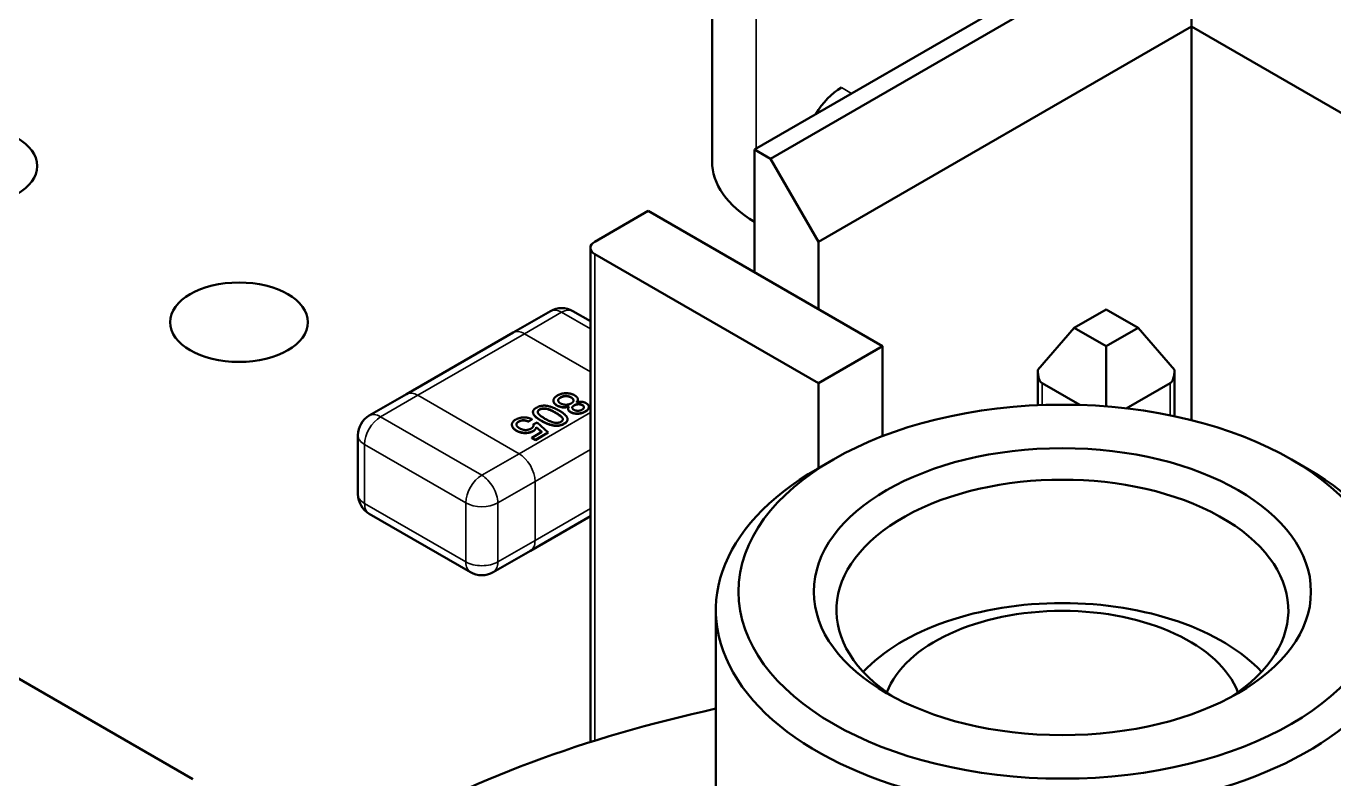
# Model space of a CAD drawing. Header units: millimetres. Extents: x -106 to 841, y -50 to 594.
# Drawn here: x 606.14 to 614.82, y 232.07 to 237.06 of the extents above; entities that cross this region are included whole.
import ezdxf

# ---------------------------------------------------------------- set-up
doc = ezdxf.new("R2010")
doc.units = ezdxf.units.MM
doc.layers.add('Visible (ISO)', color=7, linetype='Continuous', lineweight=50)
doc.layers.add('Visible Narrow (ISO)', color=7, linetype='Continuous', lineweight=35)

msp = doc.modelspace()

# ---------------------------------------------------------------- linework, layer by layer
at = {"layer": 'Visible (ISO)'}
for p, q in [((610.6949, 236.1647), (610.6949, 238.2875)), ((613.8058, 237.8768), (610.9774, 236.2438)), ((611.0835, 236.1826), (613.8765, 237.7952)), ((613.8765, 237.0603), (613.8765, 237.7952)), ((613.8765, 237.0603), (611.4017, 235.6314)), ((613.8765, 234.4468), (613.8765, 237.0603)), ((618.3313, 234.4884), (613.8765, 237.0603)), ((610.9774, 236.2438), (611.0835, 236.1826)), ((610.9774, 236.2438), (610.9774, 235.4273)), ((611.4017, 235.6314), (611.0835, 236.1826)), ((610.2703, 235.8356), (609.9167, 235.6314)), ((611.8259, 234.9374), (610.2703, 235.8356)), ((609.8874, 235.5906), (609.8874, 232.3095)), ((611.4017, 235.6314), (611.4017, 235.1824)), ((609.9167, 235.5498), (611.4017, 234.6925)), ((609.3746, 235.0278), (609.622, 235.1706)), ((609.772, 235.1706), (609.8874, 235.104)), ((613.3108, 235.1824), (613.0987, 235.0599)), ((613.523, 235.0599), (613.3108, 235.1824)), ((612.8573, 234.7811), (613.0987, 235.0599)), ((613.0987, 235.0599), (613.3108, 234.9374)), ((613.3108, 234.9374), (613.523, 235.0599)), ((613.523, 235.0599), (613.7644, 234.7811)), ((608.6674, 234.6195), (609.3746, 235.0278)), ((611.4017, 234.6925), (611.8259, 234.9374)), ((611.8259, 234.3401), (611.8259, 234.9374)), ((613.3108, 234.9374), (613.3108, 234.5381)), ((612.8573, 234.7811), (612.8573, 234.5458)), ((613.7644, 234.7811), (613.7644, 234.4728)), ((608.42, 234.4766), (608.6674, 234.6195)), ((611.4017, 234.1289), (611.4017, 234.6925)), ((613.1375, 234.5476), (612.8866, 234.6925)), ((613.7351, 234.6925), (613.445, 234.525)), ((609.6428, 234.5768), (609.6428, 234.5752)), ((609.666, 234.545), (609.666, 234.5433)), ((609.6898, 234.5982), (609.6898, 234.5966)), ((609.7602, 234.5981), (609.7602, 234.5965)), ((609.7806, 234.5458), (609.7806, 234.5442)), ((609.8045, 234.5847), (609.8045, 234.5831)), ((609.835, 234.5469), (609.835, 234.5453)), ((609.8772, 234.5348), (609.8772, 234.5332)), ((609.4991, 234.4532), (609.4781, 234.4384)), ((609.4991, 234.4515), (609.4781, 234.4368)), ((609.4991, 234.4532), (609.4991, 234.4515)), ((609.5064, 234.5007), (609.5064, 234.499)), ((609.5503, 234.5177), (609.5503, 234.5161)), ((609.6563, 234.4969), (609.6563, 234.4952)), ((609.7043, 234.457), (609.7043, 234.4553)), ((609.7362, 234.4529), (609.7362, 234.4513)), ((609.74, 234.5219), (609.74, 234.5203)), ((609.7554, 234.5015), (609.7554, 234.4998)), ((609.8533, 234.5044), (609.8533, 234.5028)), ((609.3666, 234.4176), (609.3666, 234.4159)), ((609.3674, 234.4108), (609.3674, 234.4092)), ((609.3961, 234.3782), (609.3961, 234.3766)), ((609.4123, 234.438), (609.4123, 234.4364)), ((609.4781, 234.4384), (609.4781, 234.4368)), ((609.4991, 234.3295), (609.5662, 234.3683)), ((609.5081, 234.3751), (609.5081, 234.3734)), ((609.5084, 234.4182), (609.534, 234.4303)), ((609.5084, 234.4182), (609.5084, 234.4166)), ((609.6085, 234.3658), (609.5224, 234.3161)), ((609.6085, 234.3642), (609.5224, 234.3144)), ((609.5284, 234.4007), (609.5284, 234.3991)), ((609.5662, 234.3683), (609.5284, 234.4007)), ((609.5651, 234.3676), (609.5284, 234.3991)), ((609.534, 234.4303), (609.6085, 234.3658)), ((609.6085, 234.3658), (609.6085, 234.3642)), ((609.7133, 234.4236), (609.7133, 234.422)), ((608.345, 234.3467), (608.345, 233.9548)), ((609.4991, 234.3295), (609.4991, 234.3279)), ((609.5224, 234.3161), (609.4991, 234.3295)), ((609.5224, 234.3144), (609.4991, 234.3279)), ((609.5224, 234.3161), (609.5224, 234.3144)), ((611.5003, 234.1858), (611.3942, 234.1246)), ((614.5409, 234.1858), (614.6469, 234.1246)), ((608.42, 233.8249), (609.0917, 233.4371)), ((609.4892, 233.5799), (609.8874, 233.8099)), ((609.2417, 233.4371), (609.4892, 233.5799)), ((610.7206, 233.1856), (610.7206, 230.1646)), ((607.2492, 232.0641), (606.0643, 232.7482))]:
    msp.add_line(p, q, dxfattribs=at)
for centre, start, end in [((609.697, 235.0407), 60, 120), ((608.495, 234.3467), 120, 180), ((608.495, 233.9548), 180, 240), ((609.1667, 233.567), 240, 300)]:
    msp.add_arc(centre, 0.15, start, end, dxfattribs=at)
for centre, major_axis, ratio, start_param, end_param in [((611.5534, 236.3688), (0.175, 0.3031), 0.57735, 0.785398, 1.54291), ((611.6949, 236.1647), (-1, 0), 0.57735, 0, 0.770618), ((609.9874, 235.5906), (-0.1, 0), 0.57735, 5.497787, 7.068584), ((612.9573, 234.8966), (0.0646, 0.2068), 0.368973, 2.27362, 3.059018), ((613.6644, 234.8966), (-0.0646, 0.2068), 0.368972, 3.224167, 4.009565), ((613.0206, 233.1856), (-2.3, 0), 0.57735, 5.497787, 10.210176), ((613.0206, 233.1856), (-1.5, 0), 0.57735, 2.405022, 7.019756), ((613.0206, 232.3664), (-1.5, 0), 0.57735, 3.634274, 5.790504), ((613.0206, 232.4916), (-1.1933, 0), 0.57735, 3.359037, 6.065741), ((613.0206, 229.0215), (-6.5, 0), 0.57735, 5.074069, 5.497787)]:
    msp.add_ellipse(centre, major_axis=major_axis, ratio=ratio, start_param=start_param, end_param=end_param, dxfattribs=at)
for centre, major_axis in [((605.7593, 236.134), (-0.457, 0)), ((607.5554, 235.097), (-0.457, 0)), ((613.0206, 233.3081), (2.15, 0)), ((613.0206, 233.3081), (-1.65, 0))]:
    msp.add_ellipse(centre, major_axis=major_axis, ratio=0.57735, dxfattribs=at)
for points, knots in [([(609.6691, 234.6105), (609.6712, 234.6116), (609.6755, 234.614), (609.6823, 234.6171), (609.6894, 234.6197), (609.6966, 234.6218), (609.7039, 234.6235), (609.7115, 234.6247), (609.7193, 234.6254), (609.7272, 234.6257), (609.735, 234.6255), (609.7427, 234.6248), (609.7501, 234.6237), (609.7573, 234.6222), (609.7641, 234.6203), (609.7707, 234.6179), (609.7772, 234.6151), (609.7811, 234.6129), (609.7831, 234.6118)], [0, 0, 0, 0, 0.070442, 0.138089, 0.203178, 0.266139, 0.327929, 0.38919, 0.450254, 0.512347, 0.573843, 0.633933, 0.69346, 0.752479, 0.812386, 0.87307, 0.935184, 1, 1, 1, 1]), ([(609.5294, 234.5298), (609.5315, 234.531), (609.5357, 234.5333), (609.5425, 234.5363), (609.5495, 234.5387), (609.5567, 234.5407), (609.5641, 234.5421), (609.5717, 234.5429), (609.5795, 234.5434), (609.5848, 234.5432), (609.5874, 234.5431)], [0, 0, 0, 0, 0.137903, 0.268873, 0.395178, 0.517089, 0.636743, 0.756222, 0.876628, 1, 1, 1, 1]), ([(609.5874, 234.5431), (609.5909, 234.5427), (609.5982, 234.542), (609.609, 234.5398), (609.6201, 234.5369), (609.6315, 234.5332), (609.6431, 234.5286), (609.6551, 234.5233), (609.6673, 234.5172), (609.6753, 234.5127), (609.6795, 234.5103)], [0, 0, 0, 0, 0.097421, 0.200886, 0.311172, 0.429798, 0.55774, 0.694715, 0.84213, 1, 1, 1, 1]), ([(609.666, 234.545), (609.6642, 234.5461), (609.6605, 234.5483), (609.6558, 234.552), (609.6517, 234.5557), (609.6484, 234.5597), (609.6459, 234.5638), (609.6441, 234.568), (609.643, 234.5724), (609.6427, 234.5769), (609.6431, 234.5815), (609.6443, 234.5859), (609.6464, 234.5903), (609.6493, 234.5946), (609.653, 234.5988), (609.6576, 234.6028), (609.6629, 234.6067), (609.667, 234.6092), (609.6691, 234.6105)], [0, 0, 0, 0, 0.0636, 0.125297, 0.185569, 0.244698, 0.303717, 0.36292, 0.4233, 0.485177, 0.547083, 0.608525, 0.669965, 0.732299, 0.79565, 0.861055, 0.929122, 1, 1, 1, 1]), ([(609.666, 234.5433), (609.6642, 234.5445), (609.6605, 234.5467), (609.6558, 234.5503), (609.6517, 234.5541), (609.6484, 234.558), (609.6459, 234.5621), (609.6441, 234.5664), (609.643, 234.5707), (609.6428, 234.5737), (609.6428, 234.5752)], [0, 0, 0, 0, 0.0635999, 0.1252967, 0.1855687, 0.2446982, 0.3037168, 0.3629197, 0.4233003, 0.4831903, 0.4831903, 0.4831903, 0.4831903]), ([(609.7467, 234.5376), (609.7449, 234.5371), (609.7413, 234.536), (609.7358, 234.5349), (609.7304, 234.5339), (609.725, 234.5332), (609.7196, 234.5328), (609.7143, 234.5327), (609.709, 234.5328), (609.7038, 234.5331), (609.6986, 234.5338), (609.6936, 234.5347), (609.6887, 234.5358), (609.6838, 234.5371), (609.6792, 234.5387), (609.6747, 234.5406), (609.6702, 234.5427), (609.6674, 234.5442), (609.666, 234.545)], [0, 0, 0, 0, 0.069013, 0.135236, 0.199611, 0.262419, 0.323723, 0.383765, 0.443773, 0.503795, 0.563823, 0.623484, 0.683469, 0.743591, 0.805727, 0.868616, 0.933278, 1, 1, 1, 1]), ([(609.7452, 234.5355), (609.7439, 234.5351), (609.7408, 234.5343), (609.7358, 234.5332), (609.7304, 234.5323), (609.725, 234.5316), (609.7196, 234.5312), (609.7143, 234.531), (609.709, 234.5311), (609.7038, 234.5315), (609.6986, 234.5321), (609.6936, 234.533), (609.6887, 234.5341), (609.6838, 234.5355), (609.6792, 234.5371), (609.6747, 234.539), (609.6702, 234.541), (609.6674, 234.5426), (609.666, 234.5433)], [0.0190041, 0.0190041, 0.0190041, 0.0190041, 0.069013, 0.1352355, 0.1996112, 0.2624185, 0.3237235, 0.3837654, 0.443773, 0.503795, 0.5638226, 0.6234843, 0.6834692, 0.7435908, 0.8057272, 0.8686162, 0.9332782, 1, 1, 1, 1]), ([(609.6898, 234.5982), (609.6885, 234.5975), (609.686, 234.596), (609.6828, 234.5935), (609.68, 234.591), (609.6777, 234.5885), (609.676, 234.5859), (609.6748, 234.5833), (609.6741, 234.5806), (609.674, 234.5779), (609.6743, 234.5752), (609.6752, 234.5725), (609.6764, 234.57), (609.6781, 234.5674), (609.6804, 234.565), (609.683, 234.5627), (609.6861, 234.5604), (609.6884, 234.559), (609.6896, 234.5582)], [0, 0, 0, 0, 0.071837, 0.139558, 0.204923, 0.267827, 0.328547, 0.388755, 0.44803, 0.508601, 0.569321, 0.628512, 0.687493, 0.747078, 0.807703, 0.86971, 0.933428, 1, 1, 1, 1]), ([(609.6898, 234.5966), (609.6885, 234.5958), (609.686, 234.5943), (609.6828, 234.5919), (609.68, 234.5894), (609.6777, 234.5869), (609.676, 234.5843), (609.6748, 234.5817), (609.6742, 234.5794), (609.6741, 234.5781), (609.6741, 234.5777)], [0, 0, 0, 0, 0.0718367, 0.1395583, 0.2049234, 0.2678266, 0.3285473, 0.3887551, 0.44803, 0.4775025, 0.4775025, 0.4775025, 0.4775025]), ([(609.6896, 234.5582), (609.6909, 234.5575), (609.6934, 234.5561), (609.6975, 234.5543), (609.7017, 234.5528), (609.7059, 234.5515), (609.7104, 234.5505), (609.715, 234.5497), (609.7197, 234.5493), (609.7245, 234.5491), (609.7293, 234.5492), (609.734, 234.5496), (609.7387, 234.5502), (609.7433, 234.5513), (609.7477, 234.5526), (609.7521, 234.5542), (609.7564, 234.5561), (609.759, 234.5576), (609.7604, 234.5583)], [0, 0, 0, 0, 0.066616, 0.130424, 0.192671, 0.252969, 0.31288, 0.3722, 0.431927, 0.492422, 0.552771, 0.613262, 0.673556, 0.73432, 0.796858, 0.861769, 0.928863, 1, 1, 1, 1]), ([(609.7602, 234.5981), (609.7587, 234.599), (609.7556, 234.6007), (609.7505, 234.6028), (609.7449, 234.6046), (609.7391, 234.6062), (609.7329, 234.6073), (609.7264, 234.6077), (609.7198, 234.6074), (609.7131, 234.6065), (609.7066, 234.605), (609.7005, 234.6031), (609.6948, 234.6009), (609.6915, 234.5991), (609.6898, 234.5982)], [0, 0, 0, 0, 0.079823, 0.159857, 0.239733, 0.321365, 0.402584, 0.483266, 0.566017, 0.653071, 0.741856, 0.828591, 0.914281, 1, 1, 1, 1]), ([(609.7602, 234.5965), (609.7587, 234.5973), (609.7556, 234.599), (609.7505, 234.6012), (609.7449, 234.603), (609.7391, 234.6046), (609.7329, 234.6057), (609.7264, 234.6061), (609.7198, 234.6057), (609.7131, 234.6048), (609.7066, 234.6034), (609.7005, 234.6015), (609.6948, 234.5993), (609.6915, 234.5975), (609.6898, 234.5966)], [0, 0, 0, 0, 0.079823, 0.159857, 0.239733, 0.321365, 0.402584, 0.483266, 0.566017, 0.653071, 0.741856, 0.828591, 0.914281, 1, 1, 1, 1]), ([(609.7554, 234.5015), (609.7535, 234.5027), (609.7497, 234.505), (609.7454, 234.509), (609.7422, 234.5133), (609.7404, 234.5177), (609.7398, 234.5225), (609.7407, 234.5274), (609.7429, 234.5325), (609.7454, 234.5358), (609.7467, 234.5376)], [0, 0, 0, 0, 0.124835, 0.244778, 0.360989, 0.477964, 0.596922, 0.721591, 0.855098, 1, 1, 1, 1]), ([(609.7604, 234.5583), (609.7616, 234.5591), (609.7641, 234.5606), (609.7674, 234.563), (609.7701, 234.5655), (609.7723, 234.568), (609.774, 234.5706), (609.7751, 234.5732), (609.7758, 234.5759), (609.7758, 234.5786), (609.7754, 234.5813), (609.7745, 234.5839), (609.7733, 234.5865), (609.7715, 234.589), (609.7694, 234.5914), (609.7667, 234.5938), (609.7637, 234.596), (609.7614, 234.5974), (609.7602, 234.5981)], [0, 0, 0, 0, 0.070952, 0.139089, 0.20356, 0.266424, 0.327517, 0.387861, 0.447899, 0.508819, 0.569482, 0.629036, 0.688378, 0.748068, 0.80863, 0.870231, 0.933683, 1, 1, 1, 1]), ([(609.7757, 234.5768), (609.7757, 234.5769), (609.7757, 234.5778), (609.7754, 234.5797), (609.7745, 234.5823), (609.7733, 234.5849), (609.7715, 234.5874), (609.7694, 234.5898), (609.7667, 234.5921), (609.7637, 234.5944), (609.7614, 234.5958), (609.7602, 234.5965)], [0.504674, 0.504674, 0.504674, 0.504674, 0.5088188, 0.5694825, 0.6290357, 0.6883785, 0.748068, 0.8086302, 0.8702311, 0.9336826, 1, 1, 1, 1]), ([(609.7806, 234.5458), (609.7795, 234.5452), (609.7775, 234.5439), (609.7748, 234.5419), (609.7724, 234.54), (609.7706, 234.538), (609.7691, 234.5359), (609.7681, 234.5339), (609.7675, 234.5318), (609.7673, 234.5291), (609.7678, 234.5257), (609.7699, 234.5219), (609.7732, 234.5183), (609.7764, 234.5163), (609.778, 234.5153)], [0, 0, 0, 0, 0.076843, 0.149839, 0.218379, 0.284997, 0.347658, 0.409847, 0.469936, 0.53042, 0.648752, 0.763775, 0.878749, 1, 1, 1, 1]), ([(609.7806, 234.5442), (609.7795, 234.5435), (609.7775, 234.5423), (609.7748, 234.5403), (609.7724, 234.5383), (609.7706, 234.5363), (609.7691, 234.5343), (609.7681, 234.5323), (609.7675, 234.5305), (609.7674, 234.5294), (609.7674, 234.529)], [0, 0, 0, 0, 0.0768427, 0.1498391, 0.2183794, 0.284997, 0.3476577, 0.4098472, 0.4699358, 0.5051144, 0.5051144, 0.5051144, 0.5051144]), ([(609.835, 234.5469), (609.8331, 234.5479), (609.8294, 234.5499), (609.8228, 234.552), (609.816, 234.5533), (609.81, 234.5537), (609.8052, 234.5535), (609.8016, 234.5532), (609.798, 234.5526), (609.7944, 234.5517), (609.7909, 234.5506), (609.7874, 234.5492), (609.7839, 234.5477), (609.7817, 234.5464), (609.7806, 234.5458)], [0, 0, 0, 0, 0.127394, 0.246182, 0.361268, 0.47714, 0.536327, 0.595672, 0.656619, 0.718836, 0.783582, 0.851588, 0.923927, 1, 1, 1, 1]), ([(609.835, 234.5453), (609.8331, 234.5463), (609.8294, 234.5483), (609.8228, 234.5504), (609.816, 234.5517), (609.81, 234.5521), (609.8052, 234.5519), (609.8016, 234.5516), (609.798, 234.5509), (609.7944, 234.5501), (609.7909, 234.549), (609.7874, 234.5476), (609.7839, 234.546), (609.7817, 234.5448), (609.7806, 234.5442)], [0, 0, 0, 0, 0.127394, 0.246182, 0.361268, 0.47714, 0.536327, 0.595672, 0.656619, 0.718836, 0.783582, 0.851588, 0.923927, 1, 1, 1, 1]), ([(609.7831, 234.6118), (609.7845, 234.611), (609.7873, 234.6093), (609.7911, 234.6067), (609.7943, 234.6039), (609.7972, 234.6011), (609.7996, 234.5983), (609.8016, 234.5954), (609.803, 234.5925), (609.804, 234.5895), (609.8045, 234.5865), (609.8045, 234.5834), (609.804, 234.5804), (609.8032, 234.5773), (609.8017, 234.5743), (609.7999, 234.5713), (609.7976, 234.5682), (609.7957, 234.5663), (609.7947, 234.5653)], [0, 0, 0, 0, 0.069834, 0.137027, 0.201482, 0.26454, 0.325973, 0.386386, 0.445761, 0.505612, 0.565114, 0.62475, 0.684179, 0.744219, 0.805179, 0.868395, 0.933204, 1, 1, 1, 1]), ([(609.7947, 234.5653), (609.7978, 234.5661), (609.8037, 234.5676), (609.8127, 234.5689), (609.8214, 234.5695), (609.8297, 234.5692), (609.8375, 234.5681), (609.845, 234.5663), (609.8521, 234.5636), (609.8563, 234.5614), (609.8584, 234.5603)], [0, 0, 0, 0, 0.145359, 0.278702, 0.403602, 0.521669, 0.637521, 0.753704, 0.873213, 1, 1, 1, 1]), ([(609.8045, 234.5831), (609.8045, 234.5826), (609.8044, 234.5812), (609.804, 234.5787), (609.8032, 234.5757), (609.8017, 234.5727), (609.7999, 234.5696), (609.7981, 234.5674), (609.797, 234.5661), (609.7967, 234.5658)], [0.5995897, 0.5995897, 0.5995897, 0.5995897, 0.6247504, 0.684179, 0.7442191, 0.8051791, 0.8683949, 0.9332039, 0.9520815, 0.9520815, 0.9520815, 0.9520815]), ([(609.832, 234.5164), (609.8331, 234.517), (609.8351, 234.5182), (609.8378, 234.5202), (609.8401, 234.5221), (609.842, 234.5242), (609.8434, 234.5262), (609.8445, 234.5283), (609.8451, 234.5304), (609.8454, 234.5331), (609.8449, 234.5365), (609.8429, 234.5404), (609.8397, 234.5439), (609.8366, 234.5459), (609.835, 234.5469)], [0, 0, 0, 0, 0.076236, 0.148618, 0.218239, 0.284252, 0.348258, 0.410656, 0.472862, 0.534195, 0.653476, 0.767767, 0.881713, 1, 1, 1, 1]), ([(609.8453, 234.5318), (609.8452, 234.5328), (609.8447, 234.5352), (609.8429, 234.5387), (609.8397, 234.5423), (609.8366, 234.5443), (609.835, 234.5453)], [0.5612847, 0.5612847, 0.5612847, 0.5612847, 0.6534761, 0.7677668, 0.8817126, 1, 1, 1, 1]), ([(609.8584, 234.5603), (609.86, 234.5593), (609.863, 234.5575), (609.8669, 234.5544), (609.8702, 234.5513), (609.8729, 234.548), (609.875, 234.5445), (609.8763, 234.541), (609.8771, 234.5372), (609.8772, 234.5334), (609.8767, 234.5295), (609.8755, 234.5257), (609.8735, 234.522), (609.8709, 234.5183), (609.8675, 234.5147), (609.8634, 234.5112), (609.8587, 234.5077), (609.8551, 234.5055), (609.8533, 234.5044)], [0, 0, 0, 0, 0.062131, 0.121966, 0.18057, 0.238576, 0.296, 0.354359, 0.413781, 0.475098, 0.53728, 0.598918, 0.661235, 0.724322, 0.789217, 0.856397, 0.926508, 1, 1, 1, 1]), ([(609.8772, 234.5332), (609.8772, 234.5327), (609.8771, 234.5309), (609.8767, 234.5279), (609.8755, 234.5241), (609.8735, 234.5203), (609.8709, 234.5167), (609.8675, 234.513), (609.8634, 234.5095), (609.8587, 234.5061), (609.8551, 234.5039), (609.8533, 234.5028)], [0.4534439, 0.4534439, 0.4534439, 0.4534439, 0.475098, 0.5372799, 0.598918, 0.6612351, 0.724322, 0.7892172, 0.8563967, 0.9265078, 1, 1, 1, 1]), ([(609.3674, 234.4108), (609.3671, 234.4127), (609.3664, 234.4163), (609.3668, 234.4217), (609.3682, 234.4269), (609.3707, 234.4319), (609.3742, 234.4368), (609.3789, 234.4415), (609.3846, 234.446), (609.3891, 234.4488), (609.3914, 234.4502)], [0, 0, 0, 0, 0.127893, 0.251579, 0.372793, 0.492778, 0.61359, 0.737809, 0.86618, 1, 1, 1, 1]), ([(609.3914, 234.4502), (609.3934, 234.4513), (609.3973, 234.4534), (609.4036, 234.4563), (609.41, 234.4587), (609.4166, 234.4608), (609.4233, 234.4624), (609.4303, 234.4636), (609.4374, 234.4644), (609.4446, 234.4648), (609.4518, 234.4647), (609.459, 234.4643), (609.466, 234.4634), (609.4729, 234.4622), (609.4797, 234.4605), (609.4863, 234.4585), (609.4929, 234.456), (609.497, 234.4541), (609.4991, 234.4532)], [0, 0, 0, 0, 0.069298, 0.135561, 0.199671, 0.261716, 0.322662, 0.382907, 0.443032, 0.503501, 0.563724, 0.62398, 0.683629, 0.743848, 0.805192, 0.867649, 0.932778, 1, 1, 1, 1]), ([(609.4781, 234.4384), (609.4766, 234.439), (609.4736, 234.4402), (609.469, 234.4419), (609.4645, 234.4432), (609.4601, 234.4443), (609.4556, 234.4452), (609.4513, 234.4458), (609.447, 234.4461), (609.4428, 234.4462), (609.4387, 234.4461), (609.4347, 234.4456), (609.4307, 234.445), (609.4268, 234.4441), (609.423, 234.4429), (609.4193, 234.4415), (609.4157, 234.4399), (609.4134, 234.4386), (609.4123, 234.438)], [0, 0, 0, 0, 0.077361, 0.15048, 0.219977, 0.286681, 0.349678, 0.41068, 0.469427, 0.526756, 0.583142, 0.638824, 0.695263, 0.752696, 0.810849, 0.871356, 0.934436, 1, 1, 1, 1]), ([(609.4781, 234.4368), (609.4766, 234.4374), (609.4736, 234.4386), (609.469, 234.4402), (609.4645, 234.4416), (609.4601, 234.4427), (609.4556, 234.4435), (609.4513, 234.4442), (609.447, 234.4445), (609.4428, 234.4446), (609.4387, 234.4445), (609.4347, 234.444), (609.4307, 234.4434), (609.4268, 234.4425), (609.423, 234.4413), (609.4193, 234.4399), (609.4157, 234.4382), (609.4134, 234.437), (609.4123, 234.4364)], [0, 0, 0, 0, 0.077361, 0.15048, 0.219977, 0.286681, 0.349678, 0.41068, 0.469427, 0.526756, 0.583142, 0.638824, 0.695263, 0.752696, 0.810849, 0.871356, 0.934436, 1, 1, 1, 1]), ([(609.563, 234.4431), (609.5605, 234.4446), (609.5555, 234.4476), (609.5484, 234.452), (609.5419, 234.4564), (609.5359, 234.4606), (609.5306, 234.4648), (609.5257, 234.4688), (609.5214, 234.4728), (609.5178, 234.4767), (609.5146, 234.4805), (609.5119, 234.4842), (609.5098, 234.4879), (609.5082, 234.4915), (609.5071, 234.495), (609.5065, 234.4985), (609.5064, 234.5019), (609.5069, 234.5053), (609.5078, 234.5086), (609.5093, 234.5118), (609.5114, 234.5149), (609.5139, 234.5181), (609.517, 234.5211), (609.5206, 234.5241), (609.5247, 234.527), (609.5278, 234.5289), (609.5294, 234.5298)], [0, 0, 0, 0, 0.062874, 0.122837, 0.179657, 0.23396, 0.285595, 0.334513, 0.380905, 0.424895, 0.466529, 0.506488, 0.545032, 0.581831, 0.617448, 0.652067, 0.68588, 0.719175, 0.752182, 0.78524, 0.818656, 0.852548, 0.887626, 0.923635, 0.961022, 1, 1, 1, 1]), ([(609.563, 234.4415), (609.5605, 234.443), (609.5555, 234.4459), (609.5484, 234.4504), (609.5419, 234.4547), (609.5359, 234.4589), (609.5306, 234.4631), (609.5257, 234.4672), (609.5214, 234.4712), (609.5178, 234.475), (609.5146, 234.4788), (609.5119, 234.4826), (609.5098, 234.4862), (609.5082, 234.4898), (609.5071, 234.4934), (609.5065, 234.4964), (609.5064, 234.4983), (609.5064, 234.499)], [0, 0, 0, 0, 0.0628739, 0.1228366, 0.1796566, 0.23396, 0.285595, 0.3345131, 0.3809048, 0.4248946, 0.466529, 0.5064883, 0.5450316, 0.5818312, 0.6174483, 0.6520669, 0.6734257, 0.6734257, 0.6734257, 0.6734257]), ([(609.5503, 234.5177), (609.5492, 234.517), (609.5469, 234.5155), (609.544, 234.5132), (609.5417, 234.5106), (609.54, 234.5079), (609.5389, 234.505), (609.5384, 234.502), (609.5384, 234.4988), (609.539, 234.4954), (609.5405, 234.4917), (609.5434, 234.4877), (609.5475, 234.4834), (609.5528, 234.4787), (609.5594, 234.4736), (609.5672, 234.4682), (609.5763, 234.4624), (609.5829, 234.4586), (609.5864, 234.4565)], [0, 0, 0, 0, 0.040782, 0.08087, 0.120268, 0.160187, 0.20046, 0.242265, 0.286459, 0.332952, 0.384431, 0.443389, 0.511681, 0.58902, 0.676245, 0.773705, 0.881568, 1, 1, 1, 1]), ([(609.5503, 234.5161), (609.5492, 234.5153), (609.5469, 234.5139), (609.544, 234.5115), (609.5417, 234.509), (609.54, 234.5062), (609.5389, 234.5034), (609.5385, 234.5011), (609.5384, 234.4999), (609.5384, 234.4996)], [0, 0, 0, 0, 0.0407818, 0.0808696, 0.1202682, 0.1601869, 0.2004597, 0.2422652, 0.2530108, 0.2530108, 0.2530108, 0.2530108]), ([(609.6563, 234.4969), (609.6527, 234.4989), (609.646, 234.5027), (609.636, 234.5079), (609.6266, 234.5125), (609.6179, 234.5163), (609.6097, 234.5194), (609.6022, 234.5217), (609.5953, 234.5234), (609.589, 234.5243), (609.5831, 234.5246), (609.5775, 234.5246), (609.5723, 234.5243), (609.5673, 234.5237), (609.5626, 234.5227), (609.5582, 234.5214), (609.554, 234.5197), (609.5516, 234.5184), (609.5503, 234.5177)], [0, 0, 0, 0, 0.118406, 0.226654, 0.324092, 0.411705, 0.489026, 0.556909, 0.616233, 0.667349, 0.713512, 0.757697, 0.799493, 0.839976, 0.879886, 0.919149, 0.959227, 1, 1, 1, 1]), ([(609.6563, 234.4952), (609.6527, 234.4972), (609.646, 234.5011), (609.636, 234.5063), (609.6266, 234.5108), (609.6179, 234.5147), (609.6097, 234.5177), (609.6022, 234.5201), (609.5953, 234.5218), (609.589, 234.5226), (609.5831, 234.523), (609.5775, 234.523), (609.5723, 234.5227), (609.5673, 234.522), (609.5626, 234.521), (609.5582, 234.5197), (609.554, 234.5181), (609.5516, 234.5167), (609.5503, 234.5161)], [0, 0, 0, 0, 0.118406, 0.226654, 0.324092, 0.411705, 0.489026, 0.556909, 0.616233, 0.667349, 0.713512, 0.757697, 0.799493, 0.839976, 0.879886, 0.919149, 0.959227, 1, 1, 1, 1]), ([(609.5864, 234.4565), (609.5898, 234.4546), (609.5964, 234.4508), (609.6063, 234.4457), (609.6155, 234.4412), (609.6241, 234.4374), (609.6322, 234.4344), (609.6396, 234.432), (609.6465, 234.4303), (609.6529, 234.4293), (609.6588, 234.4288), (609.6645, 234.4287), (609.6698, 234.429), (609.6749, 234.4297), (609.6798, 234.4306), (609.6844, 234.432), (609.6887, 234.4337), (609.6913, 234.4351), (609.6926, 234.4358)], [0, 0, 0, 0, 0.115629, 0.221541, 0.317048, 0.403151, 0.480181, 0.547649, 0.607036, 0.658652, 0.705723, 0.749804, 0.792587, 0.833874, 0.874768, 0.915223, 0.956881, 1, 1, 1, 1]), ([(609.7043, 234.457), (609.7037, 234.4583), (609.7025, 234.4611), (609.6992, 234.4654), (609.695, 234.4699), (609.6895, 234.4748), (609.6829, 234.4799), (609.6751, 234.4853), (609.6661, 234.491), (609.6596, 234.4949), (609.6563, 234.4969)], [0, 0, 0, 0, 0.083888, 0.177154, 0.282514, 0.3994, 0.529491, 0.672802, 0.829536, 1, 1, 1, 1]), ([(609.7043, 234.4553), (609.7037, 234.4567), (609.7025, 234.4595), (609.6992, 234.4637), (609.695, 234.4683), (609.6895, 234.4731), (609.6829, 234.4782), (609.6751, 234.4837), (609.6661, 234.4894), (609.6596, 234.4932), (609.6563, 234.4952)], [0, 0, 0, 0, 0.083888, 0.177154, 0.282514, 0.3994, 0.529491, 0.672802, 0.829536, 1, 1, 1, 1]), ([(609.6795, 234.5103), (609.682, 234.5088), (609.6871, 234.5059), (609.6942, 234.5014), (609.7008, 234.497), (609.7067, 234.4928), (609.7122, 234.4886), (609.717, 234.4845), (609.7213, 234.4806), (609.7249, 234.4766), (609.7281, 234.4728), (609.7308, 234.4691), (609.7328, 234.4654), (609.7345, 234.4618), (609.7355, 234.4583), (609.7362, 234.4548), (609.7362, 234.4514), (609.7357, 234.4481), (609.7347, 234.4448), (609.7332, 234.4416), (609.7313, 234.4384), (609.7286, 234.4353), (609.7256, 234.4323), (609.722, 234.4293), (609.7179, 234.4264), (609.7149, 234.4245), (609.7133, 234.4236)], [0, 0, 0, 0, 0.063114, 0.123615, 0.180974, 0.235261, 0.287101, 0.336031, 0.382382, 0.426334, 0.468211, 0.50825, 0.546628, 0.58365, 0.618994, 0.653583, 0.687156, 0.720422, 0.75323, 0.78626, 0.819504, 0.853545, 0.888308, 0.923996, 0.96135, 1, 1, 1, 1]), ([(609.6926, 234.4358), (609.6938, 234.4366), (609.6961, 234.438), (609.699, 234.4403), (609.7013, 234.4428), (609.7031, 234.4454), (609.7042, 234.4481), (609.7049, 234.451), (609.7049, 234.4539), (609.7045, 234.4559), (609.7043, 234.457)], [0, 0, 0, 0, 0.127665, 0.251739, 0.372753, 0.492147, 0.61407, 0.737197, 0.865607, 1, 1, 1, 1]), ([(609.7048, 234.4517), (609.7048, 234.4519), (609.7047, 234.4531), (609.7045, 234.4543), (609.7043, 234.4553)], [0.8429843, 0.8429843, 0.8429843, 0.8429843, 0.865607, 1, 1, 1, 1]), ([(609.7362, 234.4513), (609.7362, 234.4508), (609.7361, 234.4491), (609.7357, 234.4464), (609.7347, 234.4431), (609.7332, 234.4399), (609.7313, 234.4367), (609.7286, 234.4337), (609.7256, 234.4306), (609.722, 234.4276), (609.7179, 234.4247), (609.7149, 234.4229), (609.7133, 234.422)], [0.6721608, 0.6721608, 0.6721608, 0.6721608, 0.6871561, 0.7204222, 0.7532302, 0.7862602, 0.819504, 0.8535453, 0.8883083, 0.9239959, 0.9613503, 1, 1, 1, 1]), ([(609.7554, 234.4998), (609.7535, 234.501), (609.7497, 234.5034), (609.7454, 234.5074), (609.7422, 234.5116), (609.7404, 234.516), (609.74, 234.5189), (609.74, 234.5203)], [0, 0, 0, 0, 0.1248351, 0.2447781, 0.360989, 0.4779642, 0.5857582, 0.5857582, 0.5857582, 0.5857582]), ([(609.8533, 234.5044), (609.8513, 234.5034), (609.8476, 234.5013), (609.8416, 234.4985), (609.8354, 234.4962), (609.8291, 234.4942), (609.8226, 234.4927), (609.816, 234.4916), (609.8093, 234.4909), (609.8025, 234.4906), (609.7957, 234.4907), (609.7892, 234.4911), (609.7829, 234.4919), (609.7768, 234.4931), (609.771, 234.4947), (609.7655, 234.4965), (609.7602, 234.4988), (609.757, 234.5006), (609.7554, 234.5015)], [0, 0, 0, 0, 0.073201, 0.142587, 0.209625, 0.274883, 0.337931, 0.400462, 0.462501, 0.525005, 0.586689, 0.646813, 0.705215, 0.762881, 0.820728, 0.879295, 0.938511, 1, 1, 1, 1]), ([(609.8533, 234.5028), (609.8513, 234.5017), (609.8476, 234.4996), (609.8416, 234.4969), (609.8354, 234.4945), (609.8291, 234.4926), (609.8226, 234.4911), (609.816, 234.49), (609.8093, 234.4892), (609.8025, 234.489), (609.7957, 234.489), (609.7892, 234.4895), (609.7829, 234.4903), (609.7768, 234.4914), (609.771, 234.493), (609.7655, 234.4949), (609.7602, 234.4972), (609.757, 234.4989), (609.7554, 234.4998)], [0, 0, 0, 0, 0.073201, 0.142587, 0.209625, 0.274883, 0.337931, 0.400462, 0.462501, 0.525005, 0.586689, 0.646813, 0.705215, 0.762881, 0.820728, 0.879295, 0.938511, 1, 1, 1, 1]), ([(609.778, 234.5153), (609.7799, 234.5143), (609.7835, 234.5124), (609.7899, 234.5103), (609.7968, 234.5091), (609.8028, 234.5088), (609.8077, 234.5089), (609.8114, 234.5093), (609.815, 234.5099), (609.8185, 234.5107), (609.822, 234.5117), (609.8254, 234.5131), (609.8289, 234.5146), (609.831, 234.5157), (609.832, 234.5164)], [0, 0, 0, 0, 0.123386, 0.241435, 0.357449, 0.476714, 0.53789, 0.59927, 0.660352, 0.723007, 0.787876, 0.85536, 0.925373, 1, 1, 1, 1]), ([(609.3674, 234.4092), (609.3671, 234.411), (609.3667, 234.4133), (609.3666, 234.4155), (609.3666, 234.4159)], [0, 0, 0, 0, 0.1278926, 0.1556629, 0.1556629, 0.1556629, 0.1556629]), ([(609.3961, 234.3782), (609.3941, 234.3794), (609.3902, 234.3818), (609.385, 234.3855), (609.3804, 234.3894), (609.3765, 234.3934), (609.3732, 234.3976), (609.3706, 234.4019), (609.3685, 234.4063), (609.3678, 234.4093), (609.3674, 234.4108)], [0, 0, 0, 0, 0.132462, 0.26165, 0.387547, 0.510782, 0.632675, 0.75466, 0.876523, 1, 1, 1, 1]), ([(609.3961, 234.3766), (609.3941, 234.3778), (609.3902, 234.3801), (609.385, 234.3839), (609.3804, 234.3878), (609.3765, 234.3918), (609.3732, 234.396), (609.3706, 234.4003), (609.3685, 234.4047), (609.3678, 234.4077), (609.3674, 234.4092)], [0, 0, 0, 0, 0.132462, 0.26165, 0.387547, 0.510782, 0.632675, 0.75466, 0.876523, 1, 1, 1, 1]), ([(609.5081, 234.3751), (609.5063, 234.374), (609.5026, 234.372), (609.4965, 234.3694), (609.4901, 234.3672), (609.4834, 234.3654), (609.4764, 234.3641), (609.4691, 234.3632), (609.4615, 234.3627), (609.4538, 234.3626), (609.4459, 234.363), (609.4382, 234.3638), (609.4307, 234.3651), (609.4233, 234.3668), (609.4162, 234.369), (609.4092, 234.3716), (609.4025, 234.3747), (609.3982, 234.377), (609.3961, 234.3782)], [0, 0, 0, 0, 0.061997, 0.122088, 0.181375, 0.239508, 0.297836, 0.35688, 0.417282, 0.47964, 0.5425, 0.604962, 0.666991, 0.730216, 0.794173, 0.860458, 0.928578, 1, 1, 1, 1]), ([(609.5081, 234.3734), (609.5063, 234.3724), (609.5026, 234.3704), (609.4965, 234.3677), (609.4901, 234.3656), (609.4834, 234.3638), (609.4764, 234.3625), (609.4691, 234.3615), (609.4615, 234.3611), (609.4538, 234.361), (609.4459, 234.3614), (609.4382, 234.3622), (609.4307, 234.3635), (609.4233, 234.3652), (609.4162, 234.3674), (609.4092, 234.37), (609.4025, 234.3731), (609.3982, 234.3754), (609.3961, 234.3766)], [0, 0, 0, 0, 0.061997, 0.122088, 0.181375, 0.239508, 0.297836, 0.35688, 0.417282, 0.47964, 0.5425, 0.604962, 0.666991, 0.730216, 0.794173, 0.860458, 0.928578, 1, 1, 1, 1]), ([(609.4123, 234.438), (609.4109, 234.4372), (609.4083, 234.4356), (609.4049, 234.433), (609.4021, 234.4303), (609.3999, 234.4276), (609.3982, 234.4247), (609.3972, 234.4218), (609.3967, 234.4189), (609.3969, 234.4158), (609.3976, 234.4128), (609.3989, 234.4097), (609.4008, 234.4067), (609.4031, 234.4038), (609.406, 234.4009), (609.4095, 234.398), (609.4134, 234.3952), (609.4164, 234.3934), (609.418, 234.3925)], [0, 0, 0, 0, 0.065801, 0.128677, 0.188676, 0.247598, 0.304849, 0.361786, 0.419523, 0.478682, 0.53877, 0.598799, 0.660184, 0.722952, 0.787993, 0.855404, 0.926153, 1, 1, 1, 1]), ([(609.4123, 234.4364), (609.4109, 234.4355), (609.4083, 234.4339), (609.4049, 234.4313), (609.4021, 234.4287), (609.3999, 234.4259), (609.3982, 234.4231), (609.3972, 234.4202), (609.3969, 234.4183), (609.3968, 234.4174)], [0, 0, 0, 0, 0.065801, 0.1286768, 0.1886759, 0.2475984, 0.3048494, 0.3617859, 0.4163582, 0.4163582, 0.4163582, 0.4163582]), ([(609.418, 234.3925), (609.4195, 234.3916), (609.4224, 234.39), (609.427, 234.3878), (609.4317, 234.386), (609.4364, 234.3844), (609.4412, 234.3831), (609.446, 234.3821), (609.4509, 234.3815), (609.4558, 234.3812), (609.4608, 234.3811), (609.4657, 234.3815), (609.4705, 234.3822), (609.4753, 234.3832), (609.48, 234.3846), (609.4847, 234.3863), (609.4892, 234.3885), (609.4921, 234.3901), (609.4936, 234.3909)], [0, 0, 0, 0, 0.072866, 0.141887, 0.207453, 0.270438, 0.331641, 0.390108, 0.448069, 0.505503, 0.562488, 0.619084, 0.676416, 0.735452, 0.796241, 0.860406, 0.928305, 1, 1, 1, 1]), ([(609.4936, 234.3909), (609.4954, 234.392), (609.4988, 234.394), (609.5029, 234.3974), (609.5061, 234.4008), (609.508, 234.4043), (609.5092, 234.4078), (609.5097, 234.4113), (609.5095, 234.4148), (609.5088, 234.4171), (609.5084, 234.4182)], [0, 0, 0, 0, 0.14786, 0.283561, 0.412369, 0.534236, 0.652692, 0.768663, 0.883652, 1, 1, 1, 1]), ([(609.5284, 234.4007), (609.5281, 234.3995), (609.5275, 234.3969), (609.526, 234.3932), (609.5241, 234.3897), (609.5218, 234.3864), (609.519, 234.3832), (609.5158, 234.3803), (609.5123, 234.3775), (609.5095, 234.3759), (609.5081, 234.3751)], [0, 0, 0, 0, 0.136729, 0.268515, 0.395529, 0.52, 0.640496, 0.761236, 0.880107, 1, 1, 1, 1]), ([(609.5284, 234.3991), (609.5281, 234.3978), (609.5275, 234.3953), (609.526, 234.3916), (609.5241, 234.3881), (609.5218, 234.3847), (609.519, 234.3816), (609.5158, 234.3787), (609.5123, 234.3759), (609.5095, 234.3743), (609.5081, 234.3734)], [0, 0, 0, 0, 0.136729, 0.268515, 0.395529, 0.52, 0.640496, 0.761236, 0.880107, 1, 1, 1, 1]), ([(609.5096, 234.4113), (609.5095, 234.4119), (609.5093, 234.4137), (609.5088, 234.4154), (609.5084, 234.4166)], [0.8206485, 0.8206485, 0.8206485, 0.8206485, 0.8836524, 1, 1, 1, 1]), ([(609.7133, 234.4236), (609.7109, 234.4223), (609.7062, 234.4197), (609.6984, 234.4165), (609.6902, 234.4139), (609.6818, 234.412), (609.6731, 234.4107), (609.6643, 234.4102), (609.6556, 234.4104), (609.6468, 234.4114), (609.6378, 234.413), (609.6287, 234.4151), (609.6192, 234.4177), (609.6111, 234.4203), (609.6045, 234.4227), (609.5992, 234.4248), (609.5937, 234.4272), (609.588, 234.4299), (609.582, 234.4328), (609.5759, 234.436), (609.5695, 234.4395), (609.5652, 234.4419), (609.563, 234.4431)], [0, 0, 0, 0, 0.056724, 0.111437, 0.164368, 0.216435, 0.267641, 0.31736, 0.367473, 0.41821, 0.471404, 0.527966, 0.588061, 0.652134, 0.686345, 0.723264, 0.76261, 0.804739, 0.84943, 0.896711, 0.94689, 1, 1, 1, 1]), ([(609.7133, 234.422), (609.7109, 234.4207), (609.7062, 234.4181), (609.6984, 234.4149), (609.6902, 234.4123), (609.6818, 234.4104), (609.6731, 234.4091), (609.6643, 234.4085), (609.6556, 234.4088), (609.6468, 234.4098), (609.6378, 234.4113), (609.6287, 234.4135), (609.6192, 234.4161), (609.6111, 234.4187), (609.6045, 234.4211), (609.5992, 234.4232), (609.5937, 234.4256), (609.588, 234.4282), (609.582, 234.4312), (609.5759, 234.4343), (609.5695, 234.4378), (609.5652, 234.4403), (609.563, 234.4415)], [0, 0, 0, 0, 0.056724, 0.111437, 0.164368, 0.216435, 0.267641, 0.31736, 0.367473, 0.41821, 0.471404, 0.527966, 0.588061, 0.652134, 0.686345, 0.723264, 0.76261, 0.804739, 0.84943, 0.896711, 0.94689, 1, 1, 1, 1])]:
    msp.add_open_spline(points, degree=3, knots=knots, dxfattribs=at)
at = {"layer": 'Visible Narrow (ISO)'}
for p, q in [((610.9878, 237.8793), (610.9878, 236.2498)), ((611.6211, 236.6155), (611.5534, 236.6546)), ((609.9167, 235.5498), (609.9167, 232.3188)), ((609.697, 235.1632), (609.4496, 235.0203)), ((609.8874, 235.0533), (609.697, 235.1632)), ((609.4496, 235.0203), (608.7424, 234.6121)), ((609.4496, 235.0203), (609.8874, 234.7675)), ((612.8866, 234.6925), (612.8866, 234.547)), ((613.7351, 234.4789), (613.7351, 234.6925)), ((608.7424, 234.6121), (608.495, 234.4692)), ((609.4142, 234.2242), (608.7424, 234.6121)), ((608.495, 234.4692), (609.1667, 234.0814)), ((609.4142, 234.2242), (609.8874, 234.4975)), ((609.563, 234.4431), (609.563, 234.4415)), ((608.3889, 234.2855), (608.3889, 233.8936)), ((609.0606, 233.8976), (608.3889, 234.2855)), ((609.1667, 234.0814), (609.4142, 234.2242)), ((609.8874, 234.2525), (609.5203, 234.0405)), ((609.5203, 234.0405), (609.2728, 233.8976)), ((609.5203, 234.0405), (609.5203, 233.6486)), ((608.3889, 233.8936), (609.0606, 233.5057)), ((609.0606, 233.5057), (609.0606, 233.8976)), ((609.2728, 233.8976), (609.2728, 233.5057)), ((609.5203, 233.6486), (609.8874, 233.8606)), ((609.2728, 233.5057), (609.5203, 233.6486))]:
    msp.add_line(p, q, dxfattribs=at)
for centre, major_axis, start_param, end_param in [((609.697, 235.0407), (-0.075, 0.1299), 5.497787, 6.283185), ((609.697, 235.0407), (0.075, 0.1299), 0, 0.785398), ((609.4496, 234.8979), (-0.075, 0.1299), 5.497787, 6.283185), ((608.7424, 234.4896), (-0.075, 0.1299), 5.497787, 6.283185), ((608.495, 234.3467), (-0.075, -0.1299), 3.926991, 5.497787), ((608.495, 234.3467), (-0.075, 0.1299), 5.497787, 6.283185), ((608.495, 234.3467), (-0.15, 0), 0, 0.785398), ((609.4142, 234.1018), (-0.075, 0.1299), 3.926991, 5.497787), ((609.1667, 233.9589), (-0.075, -0.1299), 3.926991, 5.497787), ((609.1667, 233.9589), (0.075, -0.1299), 0.785398, 2.356195), ((608.495, 233.9548), (-0.15, 0), 0, 0.785398), ((608.495, 233.9548), (-0.075, -0.1299), 5.497787, 6.283185), ((609.1667, 233.9589), (0.15, 0), 3.926991, 5.497787), ((609.4142, 233.7099), (0.075, -0.1299), 0, 0.785398), ((609.1667, 233.567), (-0.075, -0.1299), 5.497787, 6.283185), ((609.1667, 233.567), (-0.15, 0), 0.785398, 2.356195), ((609.1667, 233.567), (0.075, -0.1299), 0, 0.785398)]:
    msp.add_ellipse(centre, major_axis=major_axis, ratio=0.57735, start_param=start_param, end_param=end_param, dxfattribs=at)

doc.saveas('drawing.dxf')
